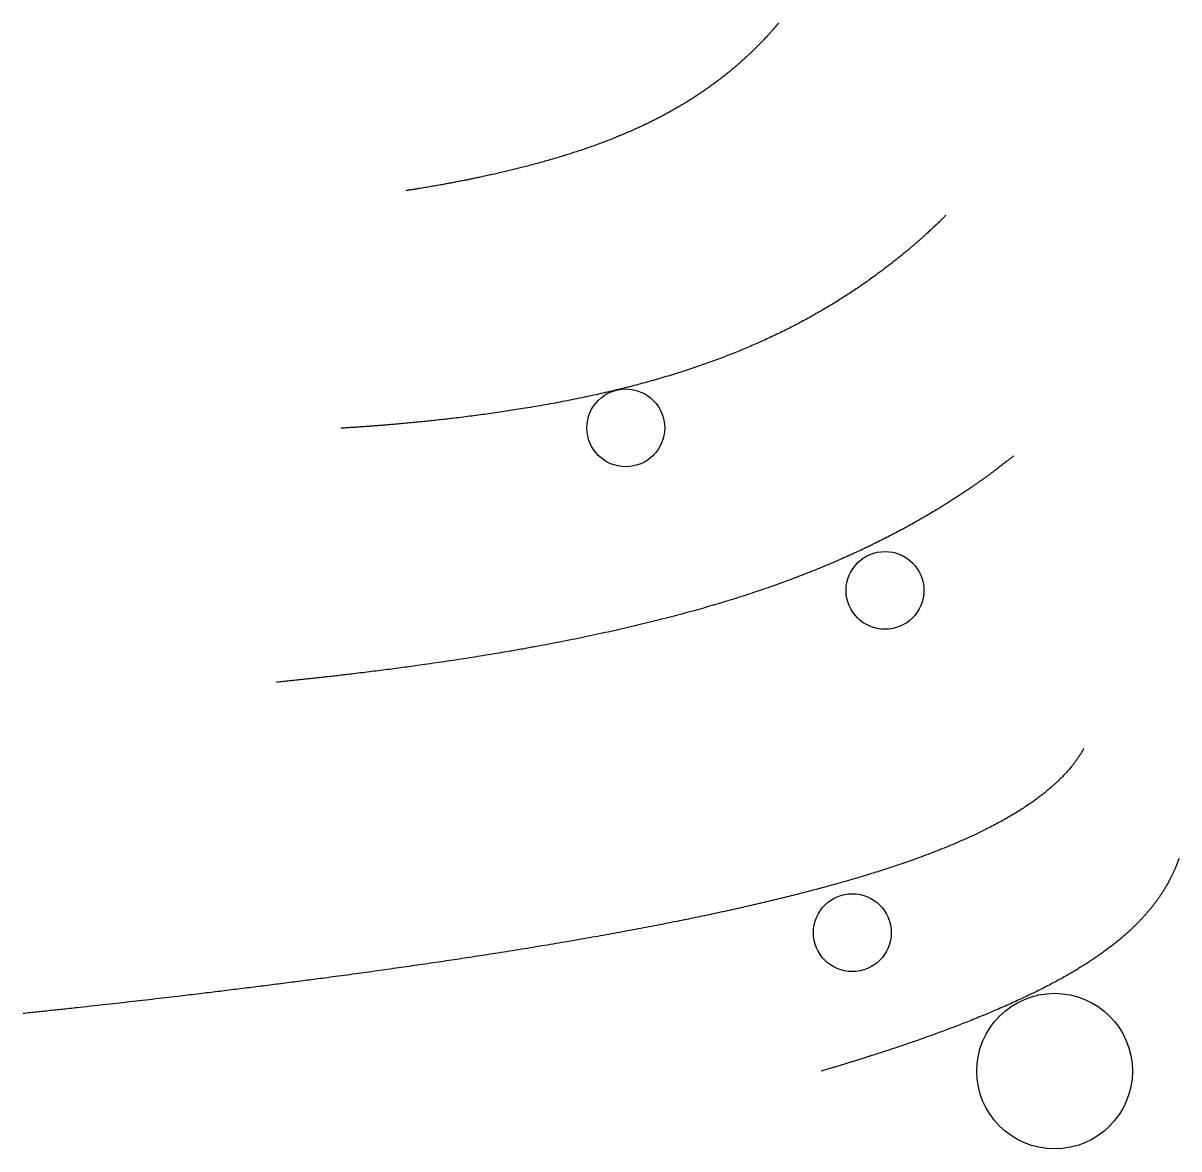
# Model space of a CAD drawing. Header units: millimetres. Extents: x -41.3 to 33, y 20 to 92.4.
import ezdxf

# ---------------------------------------------------------------- set-up
doc = ezdxf.new("R2010")
doc.units = ezdxf.units.MM
doc.layers.get('0').update_dxf_attribs({"linetype": 'CONTINUOUS'})

msp = doc.modelspace()

# ---------------------------------------------------------------- linework, layer by layer
for centre, radius in [((-2.56, 66.35), 2.5), ((14.1, 55.9), 2.5), ((12, 33.9), 2.5), ((25, 25), 5)]:
    msp.add_circle(centre, radius)
for points in [[(7.262, 92.368), (6.979, 92.031), (6.397, 91.369), (5.469, 90.409), (4.121, 89.196), (2.242, 87.8), (0.154, 86.534), (-2.156, 85.404), (-4.685, 84.409), (-7.418, 83.539), (-10.334, 82.783), (-12.8, 82.261), (-14.72, 81.912), (-16.031, 81.698), (-16.694, 81.596)], [(18, 80), (17.5, 79.502), (16.474, 78.527), (14.859, 77.126), (12.551, 75.384), (9.392, 73.427), (5.938, 71.708), (2.173, 70.242), (-1.902, 69.026), (-6.263, 68.041), (-10.885, 67.267), (-14.771, 66.801), (-17.785, 66.531), (-19.837, 66.386), (-20.874, 66.322)], [(22.375, 64.554), (21.793, 64.083), (20.595, 63.158), (18.697, 61.82), (15.958, 60.139), (12.167, 58.219), (7.983, 56.491), (3.388, 54.966), (-1.608, 53.638), (-6.972, 52.49), (-12.666, 51.505), (-17.461, 50.835), (-21.182, 50.394), (-23.718, 50.127), (-25, 50)], [(26.876, 45.743), (26.615, 45.267), (25.977, 44.33), (24.677, 42.966), (22.247, 41.233), (17.997, 39.214), (12.5, 37.349), (5.818, 35.628), (-1.927, 34.037), (-10.601, 32.56), (-20.081, 31.182), (-28.237, 30.149), (-34.651, 29.411), (-39.057, 28.935), (-41.293, 28.701)], [(32.986, 38.669), (32.874, 38.339), (32.618, 37.684), (32.133, 36.719), (31.281, 35.465), (29.857, 33.956), (28.051, 32.509), (25.856, 31.126), (23.294, 29.802), (20.4, 28.531), (17.212, 27.309), (14.45, 26.366), (12.267, 25.676), (10.764, 25.224), (10, 25)]]:
    msp.add_open_spline(points, degree=5)

doc.saveas('drawing.dxf')
